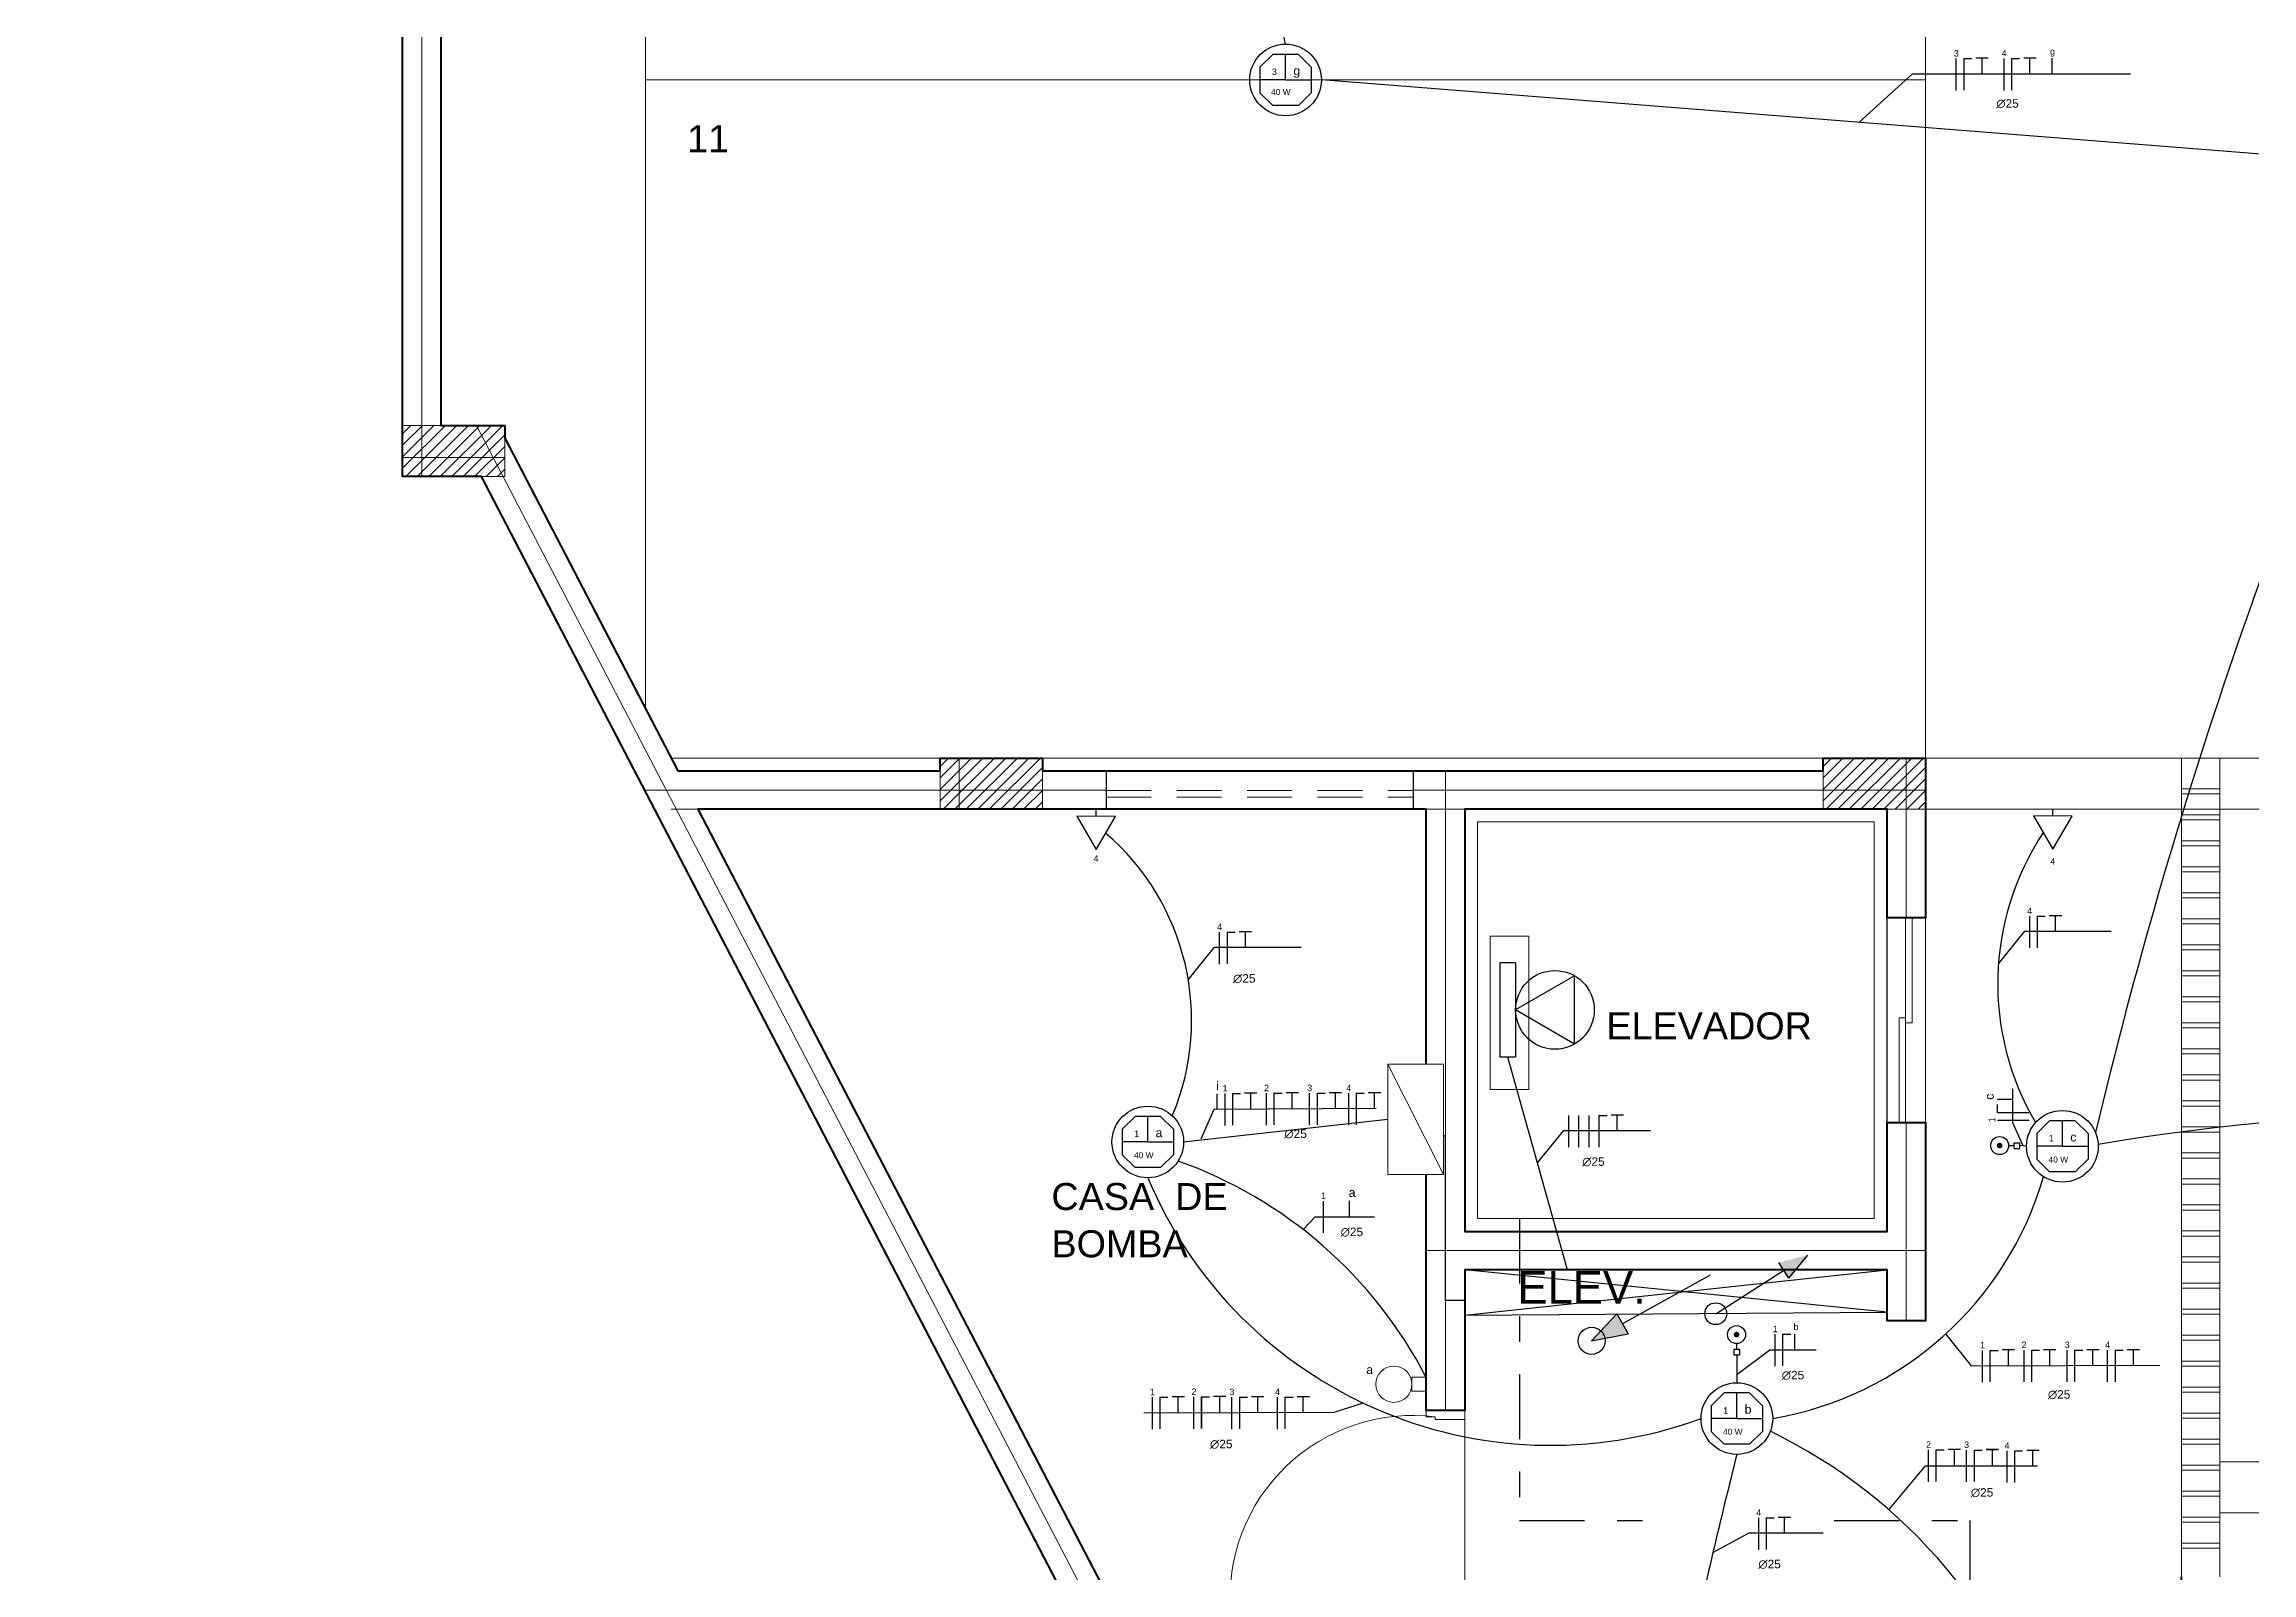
# Model space of a CAD drawing. Header units: millimetres. Extents: x 2991 to 3503, y 2795 to 2987.
# Drawn here: x 3018.28 to 3026.91, y 2819.12 to 2825.09 of the extents above; entities that cross this region are included whole.
import ezdxf
from ezdxf.enums import TextEntityAlignment as Align

# ---------------------------------------------------------------- set-up
doc = ezdxf.new("R2010")
doc.units = ezdxf.units.MM
doc.linetypes.add('DASHDOT', pattern=[25.4, 12.7, -6.35, 0, -6.35])
doc.linetypes.add('HIDDEN', pattern=[0.375, 0.25, -0.125])
for name, color, linetype in [('020', 4, 'Continuous'), ('ESCO_37_TOMADAS', 3, 'Continuous'), ('ESCO_49_ELET_FIAÇÃO', 82, 'Continuous'), ('ILUMINAÇÃO', 3, 'Continuous'), ('Pranchas', 3, 'Continuous'), ('PTF', 1, 'Continuous'), ('PTO', 1, 'Continuous'), ('TET', 172, 'Continuous'), ('TEXTO', 7, 'Continuous')]:
    doc.layers.add(name, color=color, linetype=linetype)
for name, color, linetype, lineweight in [('Eixo', 1, 'Continuous', 9), ('ESQ_INTER', 250, 'Continuous', 9), ('ESQUADRIAS', 250, 'Continuous', 9), ('PILAR', 7, 'Continuous', 5), ('Plarga', 7, 'Continuous', 40)]:
    doc.layers.add(name, color=color, linetype=linetype, lineweight=lineweight)
doc.styles.add('arial', font='')
doc.styles.add('ST', font='ROMANS.SHX', dxfattribs={"height": 0.15})
doc.styles.get("Standard").update_dxf_attribs({"font": ''})
doc.styles.get('arial').set_extended_font_data('Arial')
doc.styles.get('Standard').set_extended_font_data('Arial')

# ---------------------------------------------------------------- blocks, each defined once
blk = doc.blocks.new('iv')
at = {"color": 3}
for p, q in [((-0.2, 0.1), (-0.1, 0.2)), ((-0.1, 0.2), (0.1, 0.2)), ((0.1, 0.2), (0.2, 0.1)), ((-0.2, 0.1), (-0.2, -0.1)), ((0.2, 0.1), (0.2, -0.1)), ((-0.1, -0.2), (-0.2, -0.1)), ((0.2, -0.1), (0.1, -0.2)), ((-0.1, -0.2), (0.1, -0.2))]:
    blk.add_line(p, q, dxfattribs=at)
at = {"color": 1}
blk.add_circle((0, 0), 0.28, dxfattribs=at)
at = {"color": 1, "style": 'ST', "flags": 4}
blk.add_attdef('N%%D', text='', height=0.15, dxfattribs=at).set_placement((0.003, -0.074), align=Align.CENTER)
blk = doc.blocks.new('BCAM')
for p, q in [((-0.05, 0), (-0.05, -0.1)), ((-0.05, 0), (0.05, 0)), ((0, 0.099), (0, 0)), ((0.05, 0), (0.05, -0.1)), ((-0.05, -0.1), (0.05, -0.1))]:
    blk.add_line(p, q)
at = {"const_width": 0.049}
blk.add_lwpolyline([(0, 0.234, 1), (0, 0.285, 1)], format="xyb", close=True, dxfattribs=at)
blk.add_circle((0, 0.259), 0.16)
blk = doc.blocks.new('A$C28c5bb45')
at = {"layer": 'ESCO_37_TOMADAS'}
for p, q in [((-5.8063, -4.2297), (-5.8063, -4.3543)), ((-5.8063, -4.2297), (-5.8063, -4.3543)), ((-5.7758, -4.2297), (-5.7758, -4.3531)), ((-5.7758, -4.2297), (-5.7443, -4.2297)), ((-5.7758, -4.2297), (-5.7758, -4.3531)), ((-5.7758, -4.2297), (-5.7443, -4.2297)), ((-5.7054, -4.2282), (-5.7052, -4.2906)), ((-5.7054, -4.2282), (-5.7052, -4.2906)), ((-5.6577, -4.2305), (-5.6577, -4.355)), ((-5.6577, -4.2305), (-5.6577, -4.355)), ((-5.6273, -4.2305), (-5.6273, -4.3539)), ((-5.6273, -4.2305), (-5.5957, -4.2305)), ((-5.6273, -4.2305), (-5.6273, -4.3539)), ((-5.6273, -4.2305), (-5.5957, -4.2305)), ((-5.5568, -4.229), (-5.5568, -4.29)), ((-5.5568, -4.229), (-5.5568, -4.29))]:
    blk.add_line(p, q, dxfattribs=at)
for points in [[(-5.6801, -4.2282), (-5.7054, -4.2282), (-5.7284, -4.2282)], [(-5.6801, -4.2282), (-5.7054, -4.2282), (-5.7284, -4.2282)], [(-5.5315, -4.229), (-5.5568, -4.229), (-5.5798, -4.229)], [(-5.5315, -4.229), (-5.5568, -4.229), (-5.5798, -4.229)]]:
    blk.add_lwpolyline(points, dxfattribs=at)
at = {"layer": 'ESCO_37_TOMADAS', "char_height": 0.025224, "attachment_point": 1}
for s, insert in [('{\\fArial Unicode MS|b0|i0|c0|p34;2}', (-5.8146, -4.1964)), ('{\\fArial Unicode MS|b0|i0|c0|p34;2}', (-5.8146, -4.1964)), ('{\\fArial Unicode MS|b0|i0|c0|p34;3}', (-5.666, -4.1972)), ('{\\fArial Unicode MS|b0|i0|c0|p34;3}', (-5.666, -4.1972))]:
    blk.add_mtext_dynamic_manual_height_columns(s, width=0.000485, gutter_width=0.1261, heights=[0], dxfattribs=dict(at, insert=insert))
blk = doc.blocks.new('INTERRUP SIMP 1 TC')
at = {"lineweight": 5}
for p, q in [((-5, 2.5), (-5, -2.5)), ((0, 2.5), (-5, 2.5)), ((0, 2.5), (0, -2.5)), ((0, -2.5), (-5, -2.5)), ((0, 0), (0, 0))]:
    blk.add_line(p, q, dxfattribs=at)
at = {"lineweight": 5, "ltscale": 0.5}
blk.add_circle((6.33, 0.04), 6.33, dxfattribs=at)
blk = doc.blocks.new('CTEL')
for p, q in [((0.217, 0.375), (-0.217, 0.375)), ((-0.217, 0.375), (0, 0)), ((0.217, 0.375), (0, 0)), ((-0.3, 0), (-0.3, -0.1)), ((-0.3, 0), (0.3, 0)), ((0.3, 0), (0.3, -0.1)), ((-0.3, -0.1), (0.3, -0.1))]:
    blk.add_line(p, q)
blk.add_circle((0, 0.25), 0.25)

msp = doc.modelspace()

# ---------------------------------------------------------------- hatches: boundary and pattern name
at = {"layer": 'ESCO_49_ELET_FIAÇÃO'}
h = msp.add_hatch(color=256, dxfattribs=at)
h.dxf.hatch_style = 1
h.paths.add_polyline_path([(3025.1731, 2820.3614), (3025.0604, 2820.3322), (3025.0991, 2820.2714)])
h = msp.add_hatch(color=256, dxfattribs=at)
h.dxf.hatch_style = 1
h.paths.add_polyline_path([(3024.3302, 2820.0265), (3024.4289, 2820.1327), (3024.4725, 2820.0543)])
at = {"layer": 'PILAR'}
h = msp.add_hatch(dxfattribs=at)
h.set_pattern_fill('ANSI31,_O', color=256, scale=0.01)
h.set_pattern_definition([(45, (1156.121275, 1871.190086), (-0.0224506403, 0.0224506403), [])])
h.paths.add_polyline_path([(3020.0843, 2823.6043), (3020.0843, 2823.4043), (3019.6843, 2823.4043), (3019.6843, 2823.6043)])
h = msp.add_hatch(dxfattribs=at)
h.set_pattern_fill('ANSI31,_O', color=256, scale=0.01)
h.set_pattern_definition([(45, (1158.221275, 1869.890086), (-0.0224506403, 0.0224506403), [])])
h.paths.add_polyline_path([(3022.1843, 2822.3043), (3022.1843, 2822.1043), (3021.7843, 2822.1043), (3021.7843, 2822.3043)])
h = msp.add_hatch(dxfattribs=at)
h.set_pattern_fill('ANSI31,_O', color=256, scale=0.01)
h.set_pattern_definition([(45, (1161.671275, 1869.890086), (-0.0224506403, 0.0224506403), [])])
h.paths.add_polyline_path([(3025.6343, 2822.3043), (3025.6343, 2822.1043), (3025.2343, 2822.1043), (3025.2343, 2822.3043)])

# ---------------------------------------------------------------- linework, layer by layer
for p, q in [((3023.1343, 2824.9543), (3023.1343, 2825.0543)), ((3023.1343, 2824.9543), (3023.0343, 2824.9543)), ((3023.1343, 2824.9543), (3023.2343, 2824.9543)), ((3022.5961, 2820.8037), (3022.5961, 2820.9037)), ((3022.5961, 2820.8037), (3022.4961, 2820.8037)), ((3022.5961, 2820.8037), (3022.6961, 2820.8037)), ((3026.1694, 2820.7868), (3026.1694, 2820.8868)), ((3026.1694, 2820.7868), (3026.0694, 2820.7868)), ((3026.1694, 2820.7868), (3026.2694, 2820.7868)), ((3024.8975, 2819.7228), (3024.8975, 2819.8228)), ((3024.8975, 2819.7228), (3024.7975, 2819.7228)), ((3024.8975, 2819.7228), (3024.9975, 2819.7228))]:
    msp.add_line(p, q)
at = {"color": 3}
for p, q in [((3022.3943, 2822.0764), (3022.3944, 2822.1014)), ((3026.1321, 2822.0776), (3026.1322, 2822.1026)), ((3022.4693, 2822.0762), (3022.3193, 2822.0767)), ((3022.3193, 2822.0767), (3022.3938, 2821.9464)), ((3022.3938, 2821.9464), (3022.4693, 2822.0762)), ((3026.2071, 2822.0773), (3026.0571, 2822.0778)), ((3026.0571, 2822.0778), (3026.1316, 2821.9476)), ((3026.1316, 2821.9476), (3026.2071, 2822.0773))]:
    msp.add_line(p, q, dxfattribs=at)
at = {"lineweight": 5}
for points in [[(3025.6343, 2822.3043), (3025.6343, 2827.6043), (3020.6343, 2827.6043), (3020.6343, 2822.4967)], [(3025.6343, 2824.9543), (3020.6343, 2824.9543)], [(3032.1093, 2822.3043), (3020.7344, 2822.3043)], [(3026.6343, 2819.1043), (3026.6343, 2822.3043), (3026.7843, 2822.3043), (3026.7843, 2819.1043)], [(3032.1093, 2822.1043), (3020.7344, 2822.1043)], [(3025.4843, 2821.6793), (3025.4843, 2820.8793)], [(3025.6343, 2821.6793), (3025.6343, 2820.8793)], [(3024.0843, 2821.6085), (3024.0843, 2821.0085), (3023.9343, 2821.0085), (3023.9343, 2821.6085), (3024.0843, 2821.6085)], [(3023.8343, 2818.9393), (3023.8343, 2819.7193)], [(3032.1093, 2819.5543), (3026.7843, 2819.5543)], [(3032.1093, 2819.3543), (3026.7843, 2819.3543)]]:
    msp.add_lwpolyline(points, dxfattribs=at)
for points in [[(3022.4343, 2822.1043), (3022.4343, 2822.2543)], [(3023.6343, 2822.1043), (3023.6343, 2822.2543)]]:
    msp.add_lwpolyline(points)
msp.add_lwpolyline([(3023.8343, 2820.4543), (3025.4843, 2820.4543), (3025.4843, 2822.1043), (3023.8343, 2822.1043)], close=True)
msp.add_lwpolyline([(3023.8843, 2820.5043), (3025.4343, 2820.5043), (3025.4343, 2822.0543), (3023.8843, 2822.0543)], close=True, dxfattribs=at)
at = {"linetype": 'DASHDOT', "lineweight": 30, "ltscale": 0.02}
for points in [[(3024.0485, 2820.5043), (3024.0485, 2819.3242), (3024.0485, 2819.3242), (3024.563, 2819.3242)], [(3025.278, 2819.3242), (3025.8083, 2819.3242), (3025.8083, 2818.1739)]]:
    msp.add_lwpolyline(points, dxfattribs=at)
at = {"layer": '020', "lineweight": 9, "ltscale": 0.5}
for p, q in [((3023.7509, 2820.6762), (3023.5342, 2821.1083)), ((3023.7509, 2821.1083), (3023.5342, 2821.1083)), ((3023.5342, 2821.1083), (3023.5342, 2820.6762)), ((3023.7509, 2820.6762), (3023.7509, 2821.1083)), ((3023.5342, 2820.6762), (3023.7509, 2820.6762))]:
    msp.add_line(p, q, dxfattribs=at)
at = {"layer": 'Eixo'}
for points in [[(3019.7593, 2823.4043), (3019.7593, 2826.3543)], [(3019.9735, 2823.6043), (3022.5227, 2818.7043)], [(3019.6843, 2823.4793), (3020.0843, 2823.4793)], [(3021.8593, 2822.1043), (3021.8593, 2822.3043)], [(3025.5593, 2821.6793), (3025.5593, 2822.3043)], [(3023.7593, 2819.7543), (3023.7593, 2822.2543)], [(3020.6303, 2822.1793), (3022.4343, 2822.1793)], [(3023.6343, 2822.1793), (3025.6343, 2822.1793)], [(3025.5593, 2820.1043), (3025.5593, 2820.8793)], [(3023.6843, 2820.3793), (3025.6343, 2820.3793)]]:
    msp.add_lwpolyline(points, dxfattribs=at)
at = {"layer": 'ESCO_37_TOMADAS'}
for p, q in [((3025.7536, 2825.0379), (3025.7536, 2824.9133)), ((3025.784, 2825.0379), (3025.784, 2824.9144)), ((3025.784, 2825.0379), (3025.8156, 2825.0379)), ((3025.8544, 2825.0394), (3025.8544, 2824.9777)), ((3025.9402, 2825.038), (3025.9402, 2824.9134)), ((3025.9706, 2825.038), (3025.9706, 2824.9146)), ((3025.9706, 2825.038), (3026.0022, 2825.038)), ((3026.0411, 2825.0395), (3026.0411, 2824.9778)), ((3026.1286, 2825.0394), (3026.1286, 2824.9777)), ((3026.0403, 2821.6865), (3026.0403, 2821.562)), ((3026.0707, 2821.6865), (3026.0707, 2821.5631)), ((3026.0707, 2821.6865), (3026.1023, 2821.6865)), ((3026.1411, 2821.688), (3026.1411, 2821.6276)), ((3022.8753, 2821.6234), (3022.8753, 2821.4989)), ((3022.9057, 2821.6234), (3022.9057, 2821.5)), ((3022.9057, 2821.6234), (3022.9372, 2821.6234)), ((3022.9761, 2821.6249), (3022.9761, 2821.5645)), ((3022.8655, 2820.9924), (3022.8655, 2820.9322)), ((3022.8965, 2820.9932), (3022.8965, 2820.8686)), ((3022.9269, 2820.9932), (3022.9269, 2820.8697)), ((3022.9269, 2820.9932), (3022.9585, 2820.9932)), ((3022.9973, 2820.9947), (3022.9973, 2820.933)), ((3023.0586, 2820.9942), (3023.0586, 2820.8697)), ((3023.089, 2820.9942), (3023.089, 2820.8708)), ((3023.089, 2820.9942), (3023.1205, 2820.9942)), ((3023.1594, 2820.9957), (3023.1594, 2820.934)), ((3023.2271, 2820.9942), (3023.2271, 2820.8697)), ((3023.2575, 2820.9942), (3023.2575, 2820.8708)), ((3023.2575, 2820.9942), (3023.2891, 2820.9942)), ((3023.3279, 2820.9957), (3023.3279, 2820.9346)), ((3023.3798, 2820.9942), (3023.3798, 2820.8697)), ((3023.4102, 2820.9942), (3023.4102, 2820.8708)), ((3023.4102, 2820.9942), (3023.4418, 2820.9942)), ((3023.4807, 2820.9957), (3023.4807, 2820.9354)), ((3024.2395, 2820.9076), (3024.2395, 2820.783)), ((3024.2782, 2820.9076), (3024.2782, 2820.783)), ((3024.3187, 2820.9076), (3024.3187, 2820.783)), ((3024.3586, 2820.9076), (3024.3586, 2820.7841)), ((3024.3586, 2820.9076), (3024.3902, 2820.9076)), ((3024.429, 2820.9091), (3024.429, 2820.8487)), ((3025.9152, 2820.9716), (3025.9754, 2820.9716)), ((3025.9152, 2820.9191), (3025.9152, 2820.9506)), ((3025.9152, 2820.9191), (3026.0386, 2820.9191)), ((3025.9152, 2820.8887), (3026.0397, 2820.8887)), ((3023.2813, 2820.573), (3023.2813, 2820.4485)), ((3023.3832, 2820.574), (3023.3832, 2820.5123)), ((3025.0459, 2820.0523), (3025.0459, 2819.9277)), ((3025.0763, 2820.0523), (3025.0763, 2819.9289)), ((3025.0763, 2820.0523), (3025.1079, 2820.0523)), ((3025.123, 2820.0531), (3025.123, 2819.9915)), ((3025.856, 2819.9894), (3025.856, 2819.8649)), ((3025.8864, 2819.9894), (3025.8864, 2819.866)), ((3025.8864, 2819.9894), (3025.918, 2819.9894)), ((3025.9569, 2819.991), (3025.9569, 2819.9293)), ((3026.0181, 2819.9905), (3026.0181, 2819.8659)), ((3026.0485, 2819.9905), (3026.0485, 2819.867)), ((3026.0485, 2819.9905), (3026.0801, 2819.9905)), ((3026.1189, 2819.992), (3026.1189, 2819.9303)), ((3026.1866, 2819.9905), (3026.1866, 2819.8659)), ((3026.217, 2819.9905), (3026.217, 2819.867)), ((3026.217, 2819.9905), (3026.2486, 2819.9905)), ((3026.2875, 2819.992), (3026.2875, 2819.9305)), ((3026.3449, 2819.9905), (3026.3449, 2819.8659)), ((3026.3753, 2819.9905), (3026.3753, 2819.867)), ((3026.3753, 2819.9905), (3026.4069, 2819.9905)), ((3026.4458, 2819.992), (3026.4458, 2819.9305)), ((3022.6128, 2819.8061), (3022.6128, 2819.6815)), ((3022.6432, 2819.8061), (3022.6432, 2819.6826)), ((3022.6432, 2819.8061), (3022.6748, 2819.8061)), ((3022.7136, 2819.8076), (3022.7136, 2819.7459)), ((3022.7748, 2819.8071), (3022.7748, 2819.6826)), ((3022.7748, 2819.8071), (3022.7748, 2819.6826)), ((3022.8052, 2819.8071), (3022.8052, 2819.6837)), ((3022.8052, 2819.8071), (3022.8368, 2819.8071)), ((3022.8052, 2819.8071), (3022.8052, 2819.6837)), ((3022.8052, 2819.8071), (3022.8368, 2819.8071)), ((3022.8757, 2819.8086), (3022.8759, 2819.7463)), ((3022.8757, 2819.8086), (3022.8759, 2819.7463)), ((3022.9234, 2819.8064), (3022.9234, 2819.6818)), ((3022.9234, 2819.8064), (3022.9234, 2819.6818)), ((3022.9538, 2819.8064), (3022.9538, 2819.6829)), ((3022.9538, 2819.8064), (3022.9854, 2819.8064)), ((3022.9538, 2819.8064), (3022.9538, 2819.6829)), ((3022.9538, 2819.8064), (3022.9854, 2819.8064)), ((3023.0243, 2819.8079), (3023.0242, 2819.7468)), ((3023.0243, 2819.8079), (3023.0242, 2819.7468)), ((3023.1014, 2819.8064), (3023.1014, 2819.6818)), ((3023.1318, 2819.8064), (3023.1318, 2819.6829)), ((3023.1318, 2819.8064), (3023.1634, 2819.8064)), ((3023.2023, 2819.8079), (3023.2023, 2819.7475)), ((3025.645, 2819.6005), (3025.645, 2819.476)), ((3025.645, 2819.6005), (3025.645, 2819.476)), ((3025.6755, 2819.6005), (3025.6755, 2819.4771)), ((3025.6755, 2819.6005), (3025.707, 2819.6005)), ((3025.6755, 2819.6005), (3025.6755, 2819.4771)), ((3025.6755, 2819.6005), (3025.707, 2819.6005)), ((3025.7459, 2819.602), (3025.7461, 2819.5396)), ((3025.7459, 2819.602), (3025.7461, 2819.5396)), ((3025.7936, 2819.5998), (3025.7936, 2819.4752)), ((3025.7936, 2819.5998), (3025.7936, 2819.4752)), ((3025.824, 2819.5998), (3025.824, 2819.4763)), ((3025.824, 2819.5998), (3025.8556, 2819.5998)), ((3025.824, 2819.5998), (3025.824, 2819.4763)), ((3025.824, 2819.5998), (3025.8556, 2819.5998)), ((3025.8945, 2819.6013), (3025.8945, 2819.5402)), ((3025.8945, 2819.6013), (3025.8945, 2819.5402)), ((3025.9519, 2819.5969), (3025.9519, 2819.4724)), ((3025.9823, 2819.5969), (3025.9823, 2819.4735)), ((3025.9823, 2819.5969), (3026.0139, 2819.5969)), ((3026.0528, 2819.5984), (3026.0528, 2819.5381)), ((3024.9816, 2819.335), (3024.9816, 2819.2104)), ((3025.012, 2819.335), (3025.012, 2819.2115)), ((3025.012, 2819.335), (3025.0436, 2819.335)), ((3025.0824, 2819.3365), (3025.0824, 2819.2762))]:
    msp.add_line(p, q, dxfattribs=at)
for points in [[(3025.8797, 2825.0394), (3025.8544, 2825.0394), (3025.8315, 2825.0394)], [(3026.0664, 2825.0395), (3026.0411, 2825.0395), (3026.0181, 2825.0395)], [(3026.1665, 2821.688), (3026.1411, 2821.688), (3026.1182, 2821.688)], [(3023.0014, 2821.6249), (3022.9761, 2821.6249), (3022.9531, 2821.6249)], [(3023.0227, 2820.9947), (3022.9973, 2820.9947), (3022.9744, 2820.9947)], [(3023.1847, 2820.9957), (3023.1594, 2820.9957), (3023.1365, 2820.9957)], [(3023.3533, 2820.9957), (3023.3279, 2820.9957), (3023.305, 2820.9957)], [(3023.506, 2820.9957), (3023.4807, 2820.9957), (3023.4577, 2820.9957)], [(3024.4544, 2820.9091), (3024.429, 2820.9091), (3024.4061, 2820.9091)], [(3025.9822, 2819.991), (3025.9569, 2819.991), (3025.9339, 2819.991)], [(3026.1443, 2819.992), (3026.1189, 2819.992), (3026.096, 2819.992)], [(3026.3128, 2819.992), (3026.2875, 2819.992), (3026.2645, 2819.992)], [(3026.4711, 2819.992), (3026.4458, 2819.992), (3026.4228, 2819.992)], [(3022.7389, 2819.8076), (3022.7136, 2819.8076), (3022.6907, 2819.8076)], [(3022.901, 2819.8086), (3022.8757, 2819.8086), (3022.8527, 2819.8086)], [(3022.901, 2819.8086), (3022.8757, 2819.8086), (3022.8527, 2819.8086)], [(3023.0496, 2819.8079), (3023.0243, 2819.8079), (3023.0013, 2819.8079)], [(3023.0496, 2819.8079), (3023.0243, 2819.8079), (3023.0013, 2819.8079)], [(3023.2276, 2819.8079), (3023.2023, 2819.8079), (3023.1793, 2819.8079)], [(3025.7712, 2819.602), (3025.7459, 2819.602), (3025.7229, 2819.602)], [(3025.7712, 2819.602), (3025.7459, 2819.602), (3025.7229, 2819.602)], [(3025.9198, 2819.6013), (3025.8945, 2819.6013), (3025.8715, 2819.6013)], [(3025.9198, 2819.6013), (3025.8945, 2819.6013), (3025.8715, 2819.6013)], [(3026.0781, 2819.5984), (3026.0528, 2819.5984), (3026.0298, 2819.5984)], [(3025.1077, 2819.3365), (3025.0824, 2819.3365), (3025.0595, 2819.3365)]]:
    msp.add_lwpolyline(points, dxfattribs=at)
at = {"layer": 'ESCO_49_ELET_FIAÇÃO'}
for p, q in [((3024.8148, 2820.1327), (3025.0798, 2820.3018)), ((3025.0604, 2820.3322), (3025.0991, 2820.2714)), ((3025.1731, 2820.3614), (3025.0991, 2820.2714)), ((3024.7928, 2820.2836), (3024.4507, 2820.0935)), ((3024.3302, 2820.0265), (3024.4289, 2820.1327)), ((3024.4289, 2820.1327), (3024.4725, 2820.0543)), ((3024.3302, 2820.0265), (3024.4725, 2820.0543))]:
    msp.add_line(p, q, dxfattribs=at)
for centre, radius in [((3024.8148, 2820.1327), 0.0425), ((3024.3302, 2820.0265), 0.0529)]:
    msp.add_circle(centre, radius, dxfattribs=at)
at = {"layer": 'ESQ_INTER'}
for points in [[(3026.6343, 2822.1843), (3026.7843, 2822.1843)], [(3026.6343, 2822.1643), (3026.7843, 2822.1643)], [(3026.6343, 2822.0826), (3026.7843, 2822.0826)], [(3026.6343, 2822.0626), (3026.7843, 2822.0626)], [(3026.6343, 2821.9809), (3026.7843, 2821.9809)], [(3026.6343, 2821.9609), (3026.7843, 2821.9609)], [(3026.6343, 2821.8793), (3026.7843, 2821.8793)], [(3026.6343, 2821.8593), (3026.7843, 2821.8593)], [(3026.6343, 2821.7776), (3026.7843, 2821.7776)], [(3026.6343, 2821.7576), (3026.7843, 2821.7576)], [(3025.5568, 2821.6793), (3025.5568, 2821.2693), (3025.5818, 2821.2693), (3025.5818, 2821.6793)], [(3026.6343, 2821.6759), (3026.7843, 2821.6759)], [(3026.6343, 2821.6559), (3026.7843, 2821.6559)], [(3026.6343, 2821.5743), (3026.7843, 2821.5743)], [(3026.6343, 2821.5543), (3026.7843, 2821.5543)], [(3026.6343, 2821.4726), (3026.7843, 2821.4726)], [(3026.6343, 2821.4526), (3026.7843, 2821.4526)], [(3026.6343, 2821.3709), (3026.7843, 2821.3709)], [(3026.6343, 2821.3509), (3026.7843, 2821.3509)], [(3025.5318, 2820.8793), (3025.5318, 2821.2893), (3025.5568, 2821.2893), (3025.5568, 2820.8793)], [(3026.6343, 2821.2693), (3026.7843, 2821.2693)], [(3026.6343, 2821.2493), (3026.7843, 2821.2493)], [(3026.6343, 2821.1676), (3026.7843, 2821.1676)], [(3026.6343, 2821.1476), (3026.7843, 2821.1476)], [(3026.6343, 2821.0659), (3026.7843, 2821.0659)], [(3026.6343, 2821.0459), (3026.7843, 2821.0459)], [(3026.6343, 2820.9643), (3026.7843, 2820.9643)], [(3026.6343, 2820.9443), (3026.7843, 2820.9443)], [(3026.6343, 2820.8626), (3026.7843, 2820.8626)], [(3026.6343, 2820.8426), (3026.7843, 2820.8426)], [(3026.6343, 2820.7609), (3026.7843, 2820.7609)], [(3026.6343, 2820.7409), (3026.7843, 2820.7409)], [(3026.6343, 2820.6593), (3026.7843, 2820.6593)], [(3026.6343, 2820.6393), (3026.7843, 2820.6393)], [(3026.6343, 2820.5576), (3026.7843, 2820.5576)], [(3026.6343, 2820.5376), (3026.7843, 2820.5376)], [(3026.6343, 2820.4559), (3026.7843, 2820.4559)], [(3026.6343, 2820.4359), (3026.7843, 2820.4359)], [(3026.6343, 2820.3543), (3026.7843, 2820.3543)], [(3026.6343, 2820.3343), (3026.7843, 2820.3343)], [(3026.6343, 2820.2526), (3026.7843, 2820.2526)], [(3026.6343, 2820.2326), (3026.7843, 2820.2326)], [(3026.6343, 2820.1509), (3026.7843, 2820.1509)], [(3026.6343, 2820.1309), (3026.7843, 2820.1309)], [(3026.6343, 2820.0493), (3026.7843, 2820.0493)], [(3026.6343, 2820.0293), (3026.7843, 2820.0293)], [(3026.6343, 2819.9476), (3026.7843, 2819.9476)], [(3026.6343, 2819.9276), (3026.7843, 2819.9276)], [(3026.6343, 2819.8459), (3026.7843, 2819.8459)], [(3026.6343, 2819.8259), (3026.7843, 2819.8259)], [(3026.6343, 2819.7443), (3026.7843, 2819.7443)], [(3026.6343, 2819.7243), (3026.7843, 2819.7243)], [(3026.6343, 2819.6426), (3026.7843, 2819.6426)], [(3026.6343, 2819.6226), (3026.7843, 2819.6226)], [(3026.6343, 2819.5409), (3026.7843, 2819.5409)], [(3026.6343, 2819.5209), (3026.7843, 2819.5209)], [(3026.6343, 2819.4393), (3026.7843, 2819.4393)], [(3026.6343, 2819.4193), (3026.7843, 2819.4193)], [(3026.6343, 2819.3376), (3026.7843, 2819.3376)], [(3026.6343, 2819.3176), (3026.7843, 2819.3176)], [(3026.6343, 2819.2359), (3026.7843, 2819.2359)], [(3026.6343, 2819.2159), (3026.7843, 2819.2159)]]:
    msp.add_lwpolyline(points, dxfattribs=at)
at = {"layer": 'ESQ_INTER', "linetype": 'HIDDEN', "ltscale": 0.7}
for points in [[(3022.4343, 2822.1768), (3023.6343, 2822.1768)], [(3022.4343, 2822.1518), (3023.6343, 2822.1518)]]:
    msp.add_lwpolyline(points, dxfattribs=at)
at = {"layer": 'ESQUADRIAS'}
msp.add_lwpolyline([(3023.8343, 2819.7543), (3023.6843, 2819.7543), (3023.6843, 2819.7293), (3023.7193, 2819.7293), (3023.7193, 2819.7193), (3023.8343, 2819.7193)], close=True, dxfattribs=at)
msp.add_arc((3023.63, 2819.022), 0.7128, 82.80397, 184.64799, dxfattribs=at)
at = {"layer": 'ILUMINAÇÃO'}
for p, q in [((3023.2029, 2820.4616), (3023.2495, 2820.5113)), ((3023.2495, 2820.5113), (3023.4824, 2820.5113))]:
    msp.add_line(p, q, dxfattribs=at)
at = {"layer": 'PILAR'}
for points in [[(3020.0843, 2823.6043), (3019.6843, 2823.6043), (3019.6843, 2823.4043), (3020.0843, 2823.4043)], [(3022.1843, 2822.3043), (3021.7843, 2822.3043), (3021.7843, 2822.1043), (3022.1843, 2822.1043)], [(3025.6343, 2822.3043), (3025.2343, 2822.3043), (3025.2343, 2822.1043), (3025.6343, 2822.1043)]]:
    msp.add_lwpolyline(points, close=True, dxfattribs=at)
at = {"layer": 'Plarga'}
for points in [[(3020.628, 2814.0043), (3024.8833, 2814.0043), (3023.1343, 2817.3662), (3023.1343, 2818.7043), (3022.4382, 2818.7043), (3019.993, 2823.4043), (3019.6843, 2823.4043), (3019.6843, 2826.2043), (3018.2843, 2826.2043), (3018.2843, 2832.9793)], [(3019.8343, 2826.3543), (3019.8343, 2823.6043), (3020.0843, 2823.6043), (3020.0843, 2823.5539), (3020.7604, 2822.2543), (3021.7843, 2822.2543), (3021.7843, 2822.3043), (3022.1843, 2822.3043), (3022.1843, 2822.2543), (3025.2343, 2822.2543), (3025.2343, 2822.3043), (3025.6343, 2822.3043), (3025.6343, 2821.6793), (3025.4843, 2821.6793), (3025.4843, 2822.1043), (3023.8343, 2822.1043), (3023.8343, 2820.4543), (3025.4843, 2820.4543), (3025.4843, 2820.8793), (3025.6343, 2820.8793), (3025.6343, 2820.1043), (3025.4843, 2820.1043), (3025.4843, 2820.3043), (3023.8343, 2820.3043), (3023.8343, 2819.7543), (3023.6843, 2819.7543), (3023.6843, 2820.6762)]]:
    msp.add_lwpolyline(points, dxfattribs=at)
msp.add_lwpolyline([(3023.6843, 2821.1083), (3023.6843, 2822.1043), (3020.8384, 2822.1043), (3022.5292, 2818.8543), (3023.6843, 2818.8543), (3023.6843, 2818.9043), (3023.8343, 2818.9043), (3023.8343, 2818.8543), (3025.6343, 2818.8543), (3025.6343, 2818.7043), (3023.5343, 2818.7043), (3023.5343, 2818.7043), (3023.5343, 2818.7043), (3023.5343, 2818.6543), (3023.2843, 2818.6543), (3023.2843, 2817.4029), (3024.3781, 2815.3004, 0.738294), (3026.6343, 2815.713), (3026.6343, 2818.7043), (3026.5843, 2818.7043), (3026.5843, 2818.8543), (3026.6343, 2818.8543), (3026.6343, 2819.1043)], format="xyb", dxfattribs=at)
at = {"layer": 'Pranchas'}
for p, q in [((3025.3743, 2824.7884), (3025.5833, 2824.9777)), ((3025.5833, 2824.9777), (3026.4348, 2824.9777)), ((3025.9194, 2821.5006), (3026.0222, 2821.6282)), ((3026.0222, 2821.6282), (3026.3605, 2821.6282)), ((3022.7544, 2821.4374), (3022.8571, 2821.5651)), ((3022.8571, 2821.5651), (3023.1955, 2821.5651)), ((3025.9759, 2820.8792), (3025.9759, 2821.0115)), ((3022.8051, 2820.8162), (3022.8552, 2820.9322)), ((3022.8552, 2820.9322), (3023.4878, 2820.9354)), ((3024.1186, 2820.7216), (3024.2214, 2820.8492)), ((3024.2214, 2820.8492), (3024.5597, 2820.8492)), ((3026.0163, 2820.7882), (3025.9759, 2820.8792)), ((3025.8148, 2819.9285), (3025.7146, 2820.0545)), ((3025.8148, 2819.9285), (3026.55, 2819.9314)), ((3023.438, 2819.7834), (3023.3268, 2819.748)), ((3022.5808, 2819.7451), (3023.3268, 2819.748))]:
    msp.add_line(p, q, dxfattribs=at)
at = {"layer": 'Pranchas', "color": 3}
for p, q in [((3024.8975, 2819.895), (3025.0262, 2819.9912)), ((3025.0262, 2819.9912), (3025.2075, 2819.9912))]:
    msp.add_line(p, q, dxfattribs=at)
at = {"layer": 'PTF', "color": 10}
msp.add_line((3023.8343, 2820.1265), (3025.4843, 2820.139), dxfattribs=at)
msp.add_lwpolyline([(3025.4843, 2820.3043), (3025.4843, 2820.139), (3023.8343, 2820.3043), (3023.8343, 2820.1265), (3025.4843, 2820.3043), (3023.8343, 2820.3043)], dxfattribs=at)
at = {"layer": 'TET'}
for p, q in [((3023.1343, 2825.0943), (3022.3349, 2828.7923)), ((3027.4744, 2824.6225), (3023.2743, 2824.9543)), ((3024.235, 2820.3079), (3024.0022, 2821.1353)), ((3022.7361, 2820.8037), (3023.5342, 2820.8923)), ((3023.7593, 2820.8264), (3023.7509, 2820.8264)), ((3023.7593, 2820.184), (3023.7593, 2820.8264)), ((3026.0294, 2820.7868), (3026.0029, 2820.7897)), ((3023.8343, 2820.184), (3023.7593, 2820.184)), ((3024.8975, 2819.9722), (3024.8975, 2819.8628))]:
    msp.add_line(p, q, dxfattribs=at)
at = {"layer": 'TET', "color": 3}
for p, q in [((3025.4913, 2819.3661), (3025.634, 2819.5385)), ((3025.634, 2819.5385), (3026.072, 2819.5385)), ((3024.804, 2819.1989), (3024.946, 2819.2757)), ((3024.946, 2819.2757), (3025.2348, 2819.2757))]:
    msp.add_line(p, q, dxfattribs=at)
at = {"layer": 'TET'}
for centre, radius, start, end in [((3045.8015, 2816.2051), 20.046, 155.56399, 166.63045), ((3021.8022, 2821.2795), 0.9651, 337.20967, 49.30556), ((3026.987, 2821.4219), 1.0704, 146.49694, 210.45833), ((3027.9218, 2811.0722), 9.8549, 81.92005, 99.41777), ((3022.1257, 2819.0761), 1.755, 27.36896, 70.3929), ((3024.17, 2821.3262), 1.7077, 202.82755, 290.12405), ((3024.8122, 2821.0399), 1.3362, 279.70688, 343.8359), ((3024.1149, 2817.7914), 2.0915, 16.06147, 64.10526), ((3044.8517, 2814.5172), 20.5871, 165.75563, 167.95499)]:
    msp.add_arc(centre, radius, start, end, dxfattribs=at)

# ---------------------------------------------------------------- block references
at = {"layer": 'ILUMINAÇÃO', "lineweight": 5, "ltscale": 0.5, "xscale": 0.01115233265064476, "yscale": 0.01115233265064476, "zscale": 0.01115233265064476, "rotation": 180}
msp.add_blockref('INTERRUP SIMP 1 TC', (3023.6282, 2819.8572), dxfattribs=at)
at = {"layer": 'PTO'}
for name, p, xscale, yscale, zscale, rotation in [('iv', (3023.1343, 2824.9543), 0.5, 0.5, 0.5, 270), ('iv', (3022.5961, 2820.8037), 0.5, 0.5, 0.5, 270), ('iv', (3026.1694, 2820.7868), 0.5, 0.5, 0.5, 270), ('BCAM', (3025.981, 2820.7897), 0.2191289904175036, 0.2191289904175036, 0.2191289904175036, 90), ('iv', (3024.8975, 2819.7228), 0.5, 0.5, 0.5, 270)]:
    msp.add_blockref(name, p, dxfattribs=dict(at, xscale=xscale, yscale=yscale, zscale=zscale, rotation=rotation))
at = {"layer": 'PTO', "ltscale": 80, "xscale": 0.6153377075873052, "yscale": 0.6153377075873052, "zscale": 0.6153377075873052, "rotation": 270}
msp.add_blockref('CTEL', (3024.033, 2821.3199), dxfattribs=at)
at = {"layer": 'PTO', "xscale": 0.2191289904175036, "yscale": 0.2191289904175036, "zscale": 0.2191289904175036}
msp.add_blockref('BCAM', (3024.8963, 2819.9941), dxfattribs=at)
at = {"layer": 'TET', "color": 3}
for p in [(3028.5811, 2824.0368), (3031.4513, 2823.8302)]:
    msp.add_blockref('A$C28c5bb45', p, dxfattribs=at)

# ---------------------------------------------------------------- texts
msp.add_text('ELEV.', height=0.12679).set_placement((3024.0395, 2820.1721))
at = {"layer": 'ESCO_37_TOMADAS'}
for p in [(3023.0775, 2824.8956), (3022.5419, 2820.7402), (3026.1152, 2820.7233), (3024.8433, 2819.6593)]:
    msp.add_text('40 W', height=0.02349, dxfattribs=at).set_placement(p)
at = {"layer": 'ESCO_37_TOMADAS', "attachment_point": 1}
for s, width, gutter_width, insert, char_height in [('{\\fArial Unicode MS|b0|i0|c0|p34;3}', 0.000485, 0.1261, (3025.7453, 2825.0711), 0.025224), ('{\\fArial Unicode MS|b0|i0|c0|p34;4}', 0.000485, 0.1261, (3025.9319, 2825.0713), 0.025224), ('{\\fArial Unicode MS|b0|i0|c0|p34;g}', 0.000485, 0.1261, (3026.1212, 2825.0785), 0.025224), ('{\\fArial Unicode MS|b0|i0|c0|p34;3}', 0.000485, 0.1261, (3023.081, 2824.9988), 0.025224), ('{\\fArial Unicode MS|b0|i0|c0|p34;g}', 0.012117, 0.1729, (3023.1647, 2825.0077), 0.034571), ('4', 0.000485, 0.1261, (3022.384, 2821.9239), 0.0252), ('4', 0.000485, 0.1261, (3026.1219, 2821.913), 0.0252), ('{\\fArial Unicode MS|b0|i0|c0|p34;4}', 0.000485, 0.1261, (3026.032, 2821.7198), 0.025224), ('{\\fArial Unicode MS|b0|i0|c0|p34;4}', 0.000485, 0.1261, (3022.8669, 2821.6567), 0.025224), ('{\\fArial Unicode MS|b0|i0|c0|p34;i}', 0.012117, 0.1729, (3022.8626, 2821.041), 0.034571), ('{\\fArial Unicode MS|b0|i0|c0|p34;1}', 0.000485, 0.1261, (3022.8882, 2821.0264), 0.025224), ('{\\fArial Unicode MS|b0|i0|c0|p34;2}', 0.000485, 0.1261, (3023.0502, 2821.0275), 0.025224), ('{\\fArial Unicode MS|b0|i0|c0|p34;3}', 0.000485, 0.1261, (3023.2188, 2821.0275), 0.025224), ('{\\fArial Unicode MS|b0|i0|c0|p34;4}', 0.000485, 0.1261, (3023.3715, 2821.0275), 0.025224), ('{\\fArial Unicode MS|b0|i0|c0|p34;1}', 0.000485, 0.1261, (3022.5428, 2820.8483), 0.025224), ('{\\fArial Unicode MS|b0|i0|c0|p34;a}', 0.012117, 0.1729, (3022.6265, 2820.8572), 0.034571), ('{\\fArial Unicode MS|b0|i0|c0|p34;1}', 0.000485, 0.1261, (3026.1161, 2820.8314), 0.025224), ('{\\fArial Unicode MS|b0|i0|c0|p34;c}', 0.012117, 0.1729, (3026.1999, 2820.8403), 0.034571), ('{\\fArial Unicode MS|b0|i0|c0|p34;1}', 0.000485, 0.1261, (3023.273, 2820.6063), 0.025224), ('{\\fArial Unicode MS|b0|i0|c0|p34;a}', 0.012117, 0.1729, (3023.3809, 2820.6238), 0.034571), ('{\\fArial Unicode MS|b0|i0|c0|p34;1}', 0.000485, 0.1261, (3025.0376, 2820.0856), 0.025224), ('{\\fArial Unicode MS|b0|i0|c0|p34;b}', 0.000485, 0.1261, (3025.1186, 2820.0937), 0.025224), ('{\\fArial Unicode MS|b0|i0|c0|p34;1}', 0.000485, 0.1261, (3025.8477, 2820.0227), 0.025224), ('{\\fArial Unicode MS|b0|i0|c0|p34;2}', 0.000485, 0.1261, (3026.0098, 2820.0237), 0.025224), ('{\\fArial Unicode MS|b0|i0|c0|p34;3}', 0.000485, 0.1261, (3026.1783, 2820.0237), 0.025224), ('{\\fArial Unicode MS|b0|i0|c0|p34;4}', 0.000485, 0.1261, (3026.3366, 2820.0237), 0.025224), ('{\\fArial Unicode MS|b0|i0|c0|p34;a}', 0.012117, 0.1729, (3023.4494, 2819.9314), 0.034571), ('{\\fArial Unicode MS|b0|i0|c0|p34;1}', 0.000485, 0.1261, (3022.6045, 2819.8393), 0.025224), ('{\\fArial Unicode MS|b0|i0|c0|p34;2}', 0.000485, 0.1261, (3022.7665, 2819.8404), 0.025224), ('{\\fArial Unicode MS|b0|i0|c0|p34;2}', 0.000485, 0.1261, (3022.7665, 2819.8404), 0.025224), ('{\\fArial Unicode MS|b0|i0|c0|p34;3}', 0.000485, 0.1261, (3022.9151, 2819.8396), 0.025224), ('{\\fArial Unicode MS|b0|i0|c0|p34;3}', 0.000485, 0.1261, (3022.9151, 2819.8396), 0.025224), ('{\\fArial Unicode MS|b0|i0|c0|p34;4}', 0.000485, 0.1261, (3023.0931, 2819.8396), 0.025224), ('{\\fArial Unicode MS|b0|i0|c0|p34;1}', 0.000485, 0.1261, (3024.8442, 2819.7674), 0.025224), ('{\\fArial Unicode MS|b0|i0|c0|p34;b}', 0.012117, 0.1729, (3024.9279, 2819.7763), 0.034571), ('{\\fArial Unicode MS|b0|i0|c0|p34;2}', 0.000485, 0.1261, (3025.6367, 2819.6338), 0.025224), ('{\\fArial Unicode MS|b0|i0|c0|p34;2}', 0.000485, 0.1261, (3025.6367, 2819.6338), 0.025224), ('{\\fArial Unicode MS|b0|i0|c0|p34;3}', 0.000485, 0.1261, (3025.7853, 2819.633), 0.025224), ('{\\fArial Unicode MS|b0|i0|c0|p34;3}', 0.000485, 0.1261, (3025.7853, 2819.633), 0.025224), ('{\\fArial Unicode MS|b0|i0|c0|p34;4}', 0.000485, 0.1261, (3025.9436, 2819.6302), 0.025224), ('{\\fArial Unicode MS|b0|i0|c0|p34;4}', 0.000485, 0.1261, (3024.9732, 2819.3682), 0.025224)]:
    msp.add_mtext_dynamic_manual_height_columns(s, width=width, gutter_width=gutter_width, heights=[0], dxfattribs=dict(at, insert=insert, char_height=char_height))
at = {"layer": 'ESCO_37_TOMADAS', "attachment_point": 1, "rotation": 90}
for s, width, gutter_width, insert, char_height in [('{\\fArial Unicode MS|b0|i0|c0|p34;c}', 0.012117, 0.1729, (3025.8666, 2820.9687), 0.034571), ('{\\fArial Unicode MS|b0|i0|c0|p34;1}', 0.000485, 0.1261, (3025.8819, 2820.8803), 0.025224)]:
    msp.add_mtext_dynamic_manual_height_columns(s, width=width, gutter_width=gutter_width, heights=[0], dxfattribs=dict(at, insert=insert, char_height=char_height))
at = {"layer": 'PTF', "char_height": 0.03326, "width": 0.088273, "attachment_point": 1}
for insert in [(3025.9113, 2824.879), (3022.9292, 2821.4596), (3023.1298, 2820.8529), (3024.2934, 2820.7438), (3023.3496, 2820.4691), (3025.0728, 2819.9093), (3026.1128, 2819.8337), (3022.8393, 2819.64), (3025.8118, 2819.4508), (3024.9816, 2819.1708)]:
    msp.add_mtext('∅25', dxfattribs=dict(at, insert=insert))
at = {"layer": 'TEXTO', "style": 'arial'}
for s, p in [('11', (3020.7959, 2824.672)), ('ELEVADOR', (3024.3877, 2821.2047)), ('CASA  DE', (3022.2195, 2820.5378)), ('BOMBA', (3022.2195, 2820.3531))]:
    msp.add_text(s, height=0.10557, dxfattribs=at).set_placement(p)

doc.saveas('drawing.dxf')
